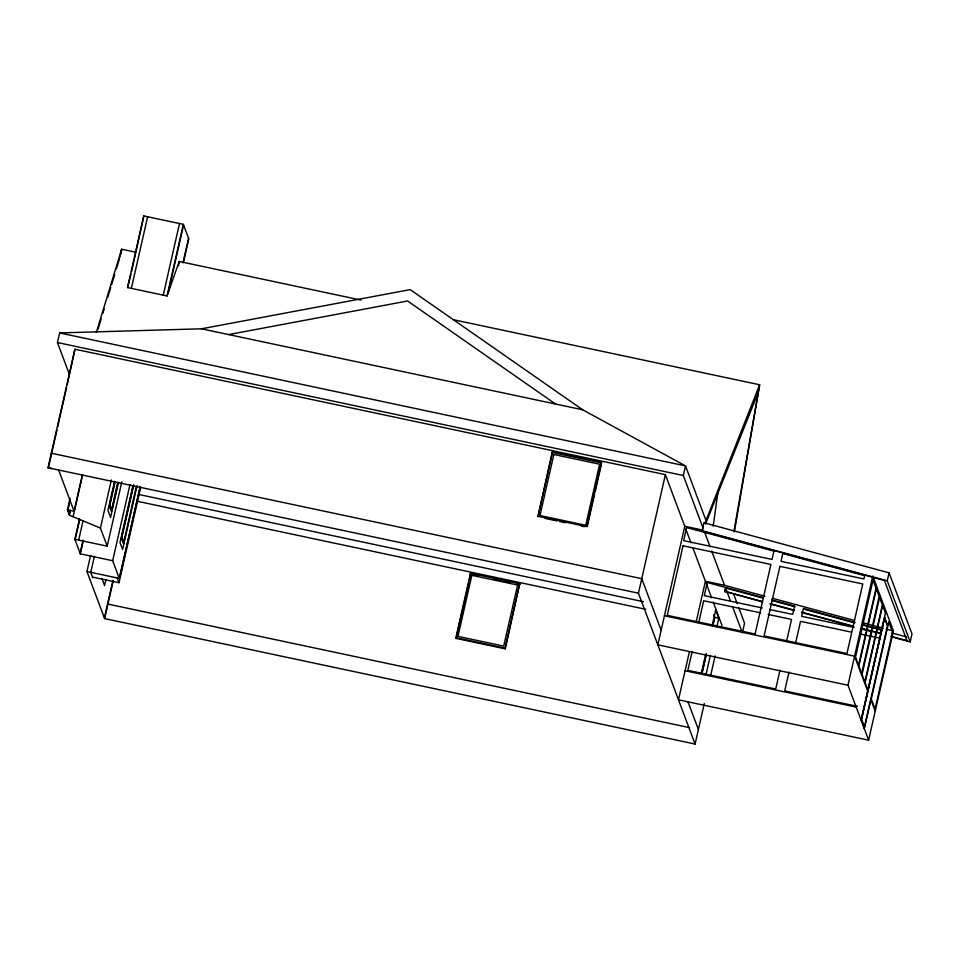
<?xml version="1.0" encoding="UTF-8"?>
<svg xmlns="http://www.w3.org/2000/svg" width="960" height="960" viewBox="0 0 960 960"><rect width="100%" height="100%" fill="white"/><g stroke="black" fill="none" stroke-linecap="round" stroke-linejoin="round"><path stroke-width="1.44" d="M121.164 253.692L121.644 249.228L135.516 252.168M178.596 265.8L179.196 261.456L360.948 300.072M713.172 526.2L718.092 490.8M733.896 531.54L759.636 384.768L453.288 319.692M734.388 531.804L759.636 384.768L704.832 523.416M69.348 374.232L57.456 342.54L59.64 332.928L201.48 328.8L410.184 289.62L582.684 409.788L685.512 465.9L705.684 519.636M51.936 468.576L48 467.748L74.928 349.2L665.388 474.648L684.78 526.284L657.84 644.832L847.98 685.224L868.62 740.196L678.48 699.804L689.34 651.984M48.372 467.82L56.976 429.948M57.636 427.044L66.564 387.708M67.236 384.792L74.928 349.2M119.772 257.472L121.644 249.228L96.372 332.268M79.5 518.82L74.856 539.292L107.208 546.156L100.428 528.084L69.432 515.208L67.416 509.82L70.044 498.216M67.788 510.816L69.444 503.508M69.192 514.56L70.188 510.18M69.432 515.208L70.428 510.84M67.416 509.82L74.1 511.248L82.344 474.96M73.092 516.732L82.632 474.732M179.196 261.456L167.064 295.956L127.536 287.568L143.808 215.952L183.336 224.352L188.796 238.908L183.576 261.9M130.92 274.356L127.536 287.568M131.58 271.464L143.808 215.952M131.364 288.372L147.636 216.756M75.096 539.928L79.74 519.504M78.684 540.096L83.004 521.1M80.076 553.2L83.064 540.072M90.6 555.468L86.952 571.512L119.304 578.388L112.68 560.712L80.316 553.848L83.292 540.768M100.428 528.084L111.36 479.94M90.78 572.328L94.428 556.272M114.552 481.392L107.952 510.444L110.556 517.392L118.476 482.532M114.996 481.464L109.38 506.196L111.408 511.584L118.02 482.496M115.104 481.656L109.836 504.864L111.672 509.76L117.936 482.208M163.236 295.152L179.508 223.536M107.208 546.156L121.824 481.848M167.064 295.956L183.336 224.352M168.156 292.86L183.576 224.988M105.9 579.768L104.58 585.576L101.964 578.628M112.68 560.712L129.948 484.716M182.964 262.908L188.556 238.26M132.864 485.892L120 542.544L122.604 549.492L137.124 485.58M133.332 485.94L121.428 538.296L123.456 543.684L136.248 486.756M133.74 484.752L121.884 536.964L123.72 541.86M104.388 617.964L112.932 580.38M704.292 703.524L695.088 744.048L104.628 618.6L113.184 580.968M119.304 578.388L140.184 486.48M120.072 575.604L140.184 487.092M92.484 577.08L119.028 582.708L140.712 487.248M455.868 637.704L470.508 573.276L519.672 583.728L505.296 648.828L456.132 638.388L455.868 637.704L505.044 648.144L505.296 648.828M456.132 638.388L468.816 582.552M469.464 579.684L470.508 573.276M505.044 648.144L519.672 583.728M552.54 452.448L537.912 516.864L552.288 451.764L601.452 462.216L601.716 462.888L552.54 452.448L552.288 451.764M601.452 462.216L586.824 526.632L537.648 516.192M587.4 525.876L594.552 494.388M595.212 491.52L601.392 464.328M695.088 744.048L638.46 593.196L665.388 474.648M891.108 636.348L907.02 640.644L884.412 580.428L702.156 531.12L702.936 527.724L683.328 475.512L685.512 465.9L59.64 332.928M702.156 531.12L703.812 522.72L889.068 572.844L912 633.912L910.188 641.892L891.372 636.804M696.228 621.672L705.408 581.256L693.024 548.28M692.16 651.492L687.876 670.332L775.728 689.004L780.012 670.152M698.748 622.5L703.692 600.756L760.788 612.888M701.424 672.972L705.648 654.36M712.152 625.728L715.728 609.984L718.824 618.216L716.868 626.796M701.724 673.98L706.344 653.64M712.62 626.016L714.264 618.744M702.072 673.176L706.308 654.564M712.812 625.944L714.756 617.352L713.724 614.604M762.564 601.956L724.764 591.348L725.544 587.952L763.14 598.128M706.14 674.04L710.364 655.428M724.932 591.768L725.7 588.384M710.532 676.068L715.128 655.848M786.6 641.172L791.544 619.428L768.108 614.448M789 672.06L784.716 690.912L857.424 706.356M795.588 643.08L800.532 621.336L851.424 632.148M847.98 685.224L872.796 576.036L893.424 631.008L868.62 740.196M910.188 641.892L887.256 580.812L889.068 572.844M861.072 720.084L867.672 691.032L854.592 656.172L664.44 615.78M864.3 728.676L870.9 699.624L875.22 711.144M98.112 328.992L101.16 318.972M102.9 313.248L104.208 308.952M107.7 297.492L110.748 287.472M111.624 284.616L114.672 274.584M116.412 268.86L119.46 258.84M705.552 524.112L757.452 394.38M228.672 334.572L407.604 300.984L555.492 404.004M201.48 328.8L582.684 409.788M57.456 342.54L683.328 475.512M684.78 526.284L702.552 530.064M545.136 518.4L556.704 520.86M559.596 521.472L565.38 522.708M581.292 526.08L584.184 526.704M705.408 581.256L724.548 585.324L764.964 596.256M51.3 453.216L641.76 578.664L661.14 630.3M762.252 607.932L704.292 595.62L707.268 582.492L763.08 597.588M769.5 609.468L792.684 614.4L794.568 606.108L771.672 599.916M854.016 627.432L801.672 616.308L803.448 608.508L855.132 622.488M861.288 628.968L881.64 633.3M860.148 633.996L880.5 638.328M48 467.748L638.46 593.196M139.2 494.556L643.416 601.68M714.756 617.352L718.824 618.216M137.424 501.3L645.828 609.324M472.212 574.272L477.996 575.496M493.908 578.88L501.132 580.416M504.024 581.028L509.808 582.252M517.044 583.788L519.936 584.412M685.08 670.752L856.212 707.112M107.928 604.08L689.604 727.656M702 530.7L887.256 580.812M772.188 598.212L854.46 620.472M863.112 622.812L883.32 628.272M886.212 629.064L893.424 631.008M862.32 624.432L882.42 629.868M771.828 600.468L794.964 606.732M803.64 609.084L854.268 622.776M862.944 625.128L881.748 630.216M891.876 632.952L906.336 636.864M724.764 591.348L762.372 601.524M771.048 603.864L794.196 610.128M801.432 612.084L853.5 626.172M862.176 628.524L879.54 633.216M769.8 603.912L794.4 610.572M801.636 612.528L853.74 626.616M862.428 628.968L869.664 630.924M887.388 625.764L884.532 618.144L861.564 719.196L864.432 726.816M733.596 593.988L737.244 603.708M738.816 607.884L744.552 623.16L742.368 632.784L732.468 606.42M704.436 531.732L710.112 546.84M711.66 550.968L724.548 585.324M725.544 587.952L730.392 600.864M685.812 529.032L690.96 542.784M705.936 582.636L711.636 597.852M713.196 602.004L722.016 625.512M688.008 701.868L698.388 729.528M117.168 577.788L119.028 582.708M58.62 470.004L74.1 511.248M90.636 572.148L92.724 577.716M74.856 539.292L80.316 553.848M86.952 571.512L104.628 618.6M471.828 575.328L457.956 636.384L503.724 646.104L517.596 585.048L471.828 575.328M553.86 454.488L539.988 515.544L585.756 525.264L599.628 464.22L553.86 454.488M686.64 527.52L683.652 540.648L772.044 559.428L773.928 551.136L686.64 527.52M683.052 545.784L667.248 615.36L755.1 634.032L770.904 564.456L683.052 545.784M779.892 566.364L764.088 635.94L846.96 653.544L862.776 583.968L779.892 566.364M782.808 553.536L781.032 561.336L863.916 578.94L864.66 575.676L782.808 553.536M873.036 580.008L855.516 657.108L858.588 665.28L876.096 588.18L873.036 580.008M876.36 588.876L858.852 665.988L861.66 673.476L879.18 596.376L876.36 588.876M879.576 597.42L862.056 674.52L864.864 682.02L882.384 604.92L879.576 597.42M882.612 605.532L865.104 682.632L867.912 690.132L885.432 613.032L882.612 605.532M884.64 617.328L861.36 719.784L864.312 727.644L887.592 625.188L884.64 617.328M888.78 621.972L871.272 699.072L875.04 709.128L892.56 632.028L888.78 621.972"/></g></svg>
